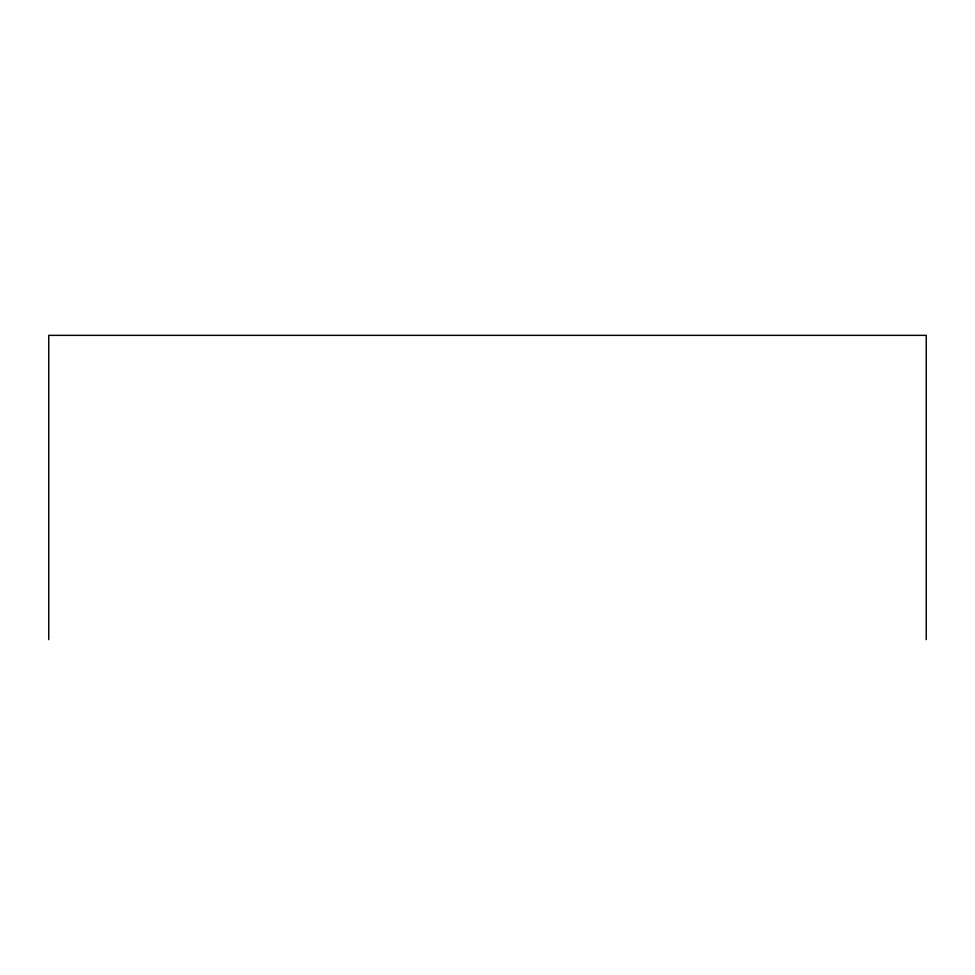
<?xml version="1.0" encoding="UTF-8"?>
<svg xmlns="http://www.w3.org/2000/svg" width="975" height="975" viewBox="0 0 975 975"><rect width="100%" height="100%" fill="white"/><g stroke="black" fill="none" stroke-linecap="round" stroke-linejoin="round"><path stroke-width="1.46" d="M926.25 639.649L926.25 335.351L48.75 335.351L48.75 639.649"/></g></svg>
